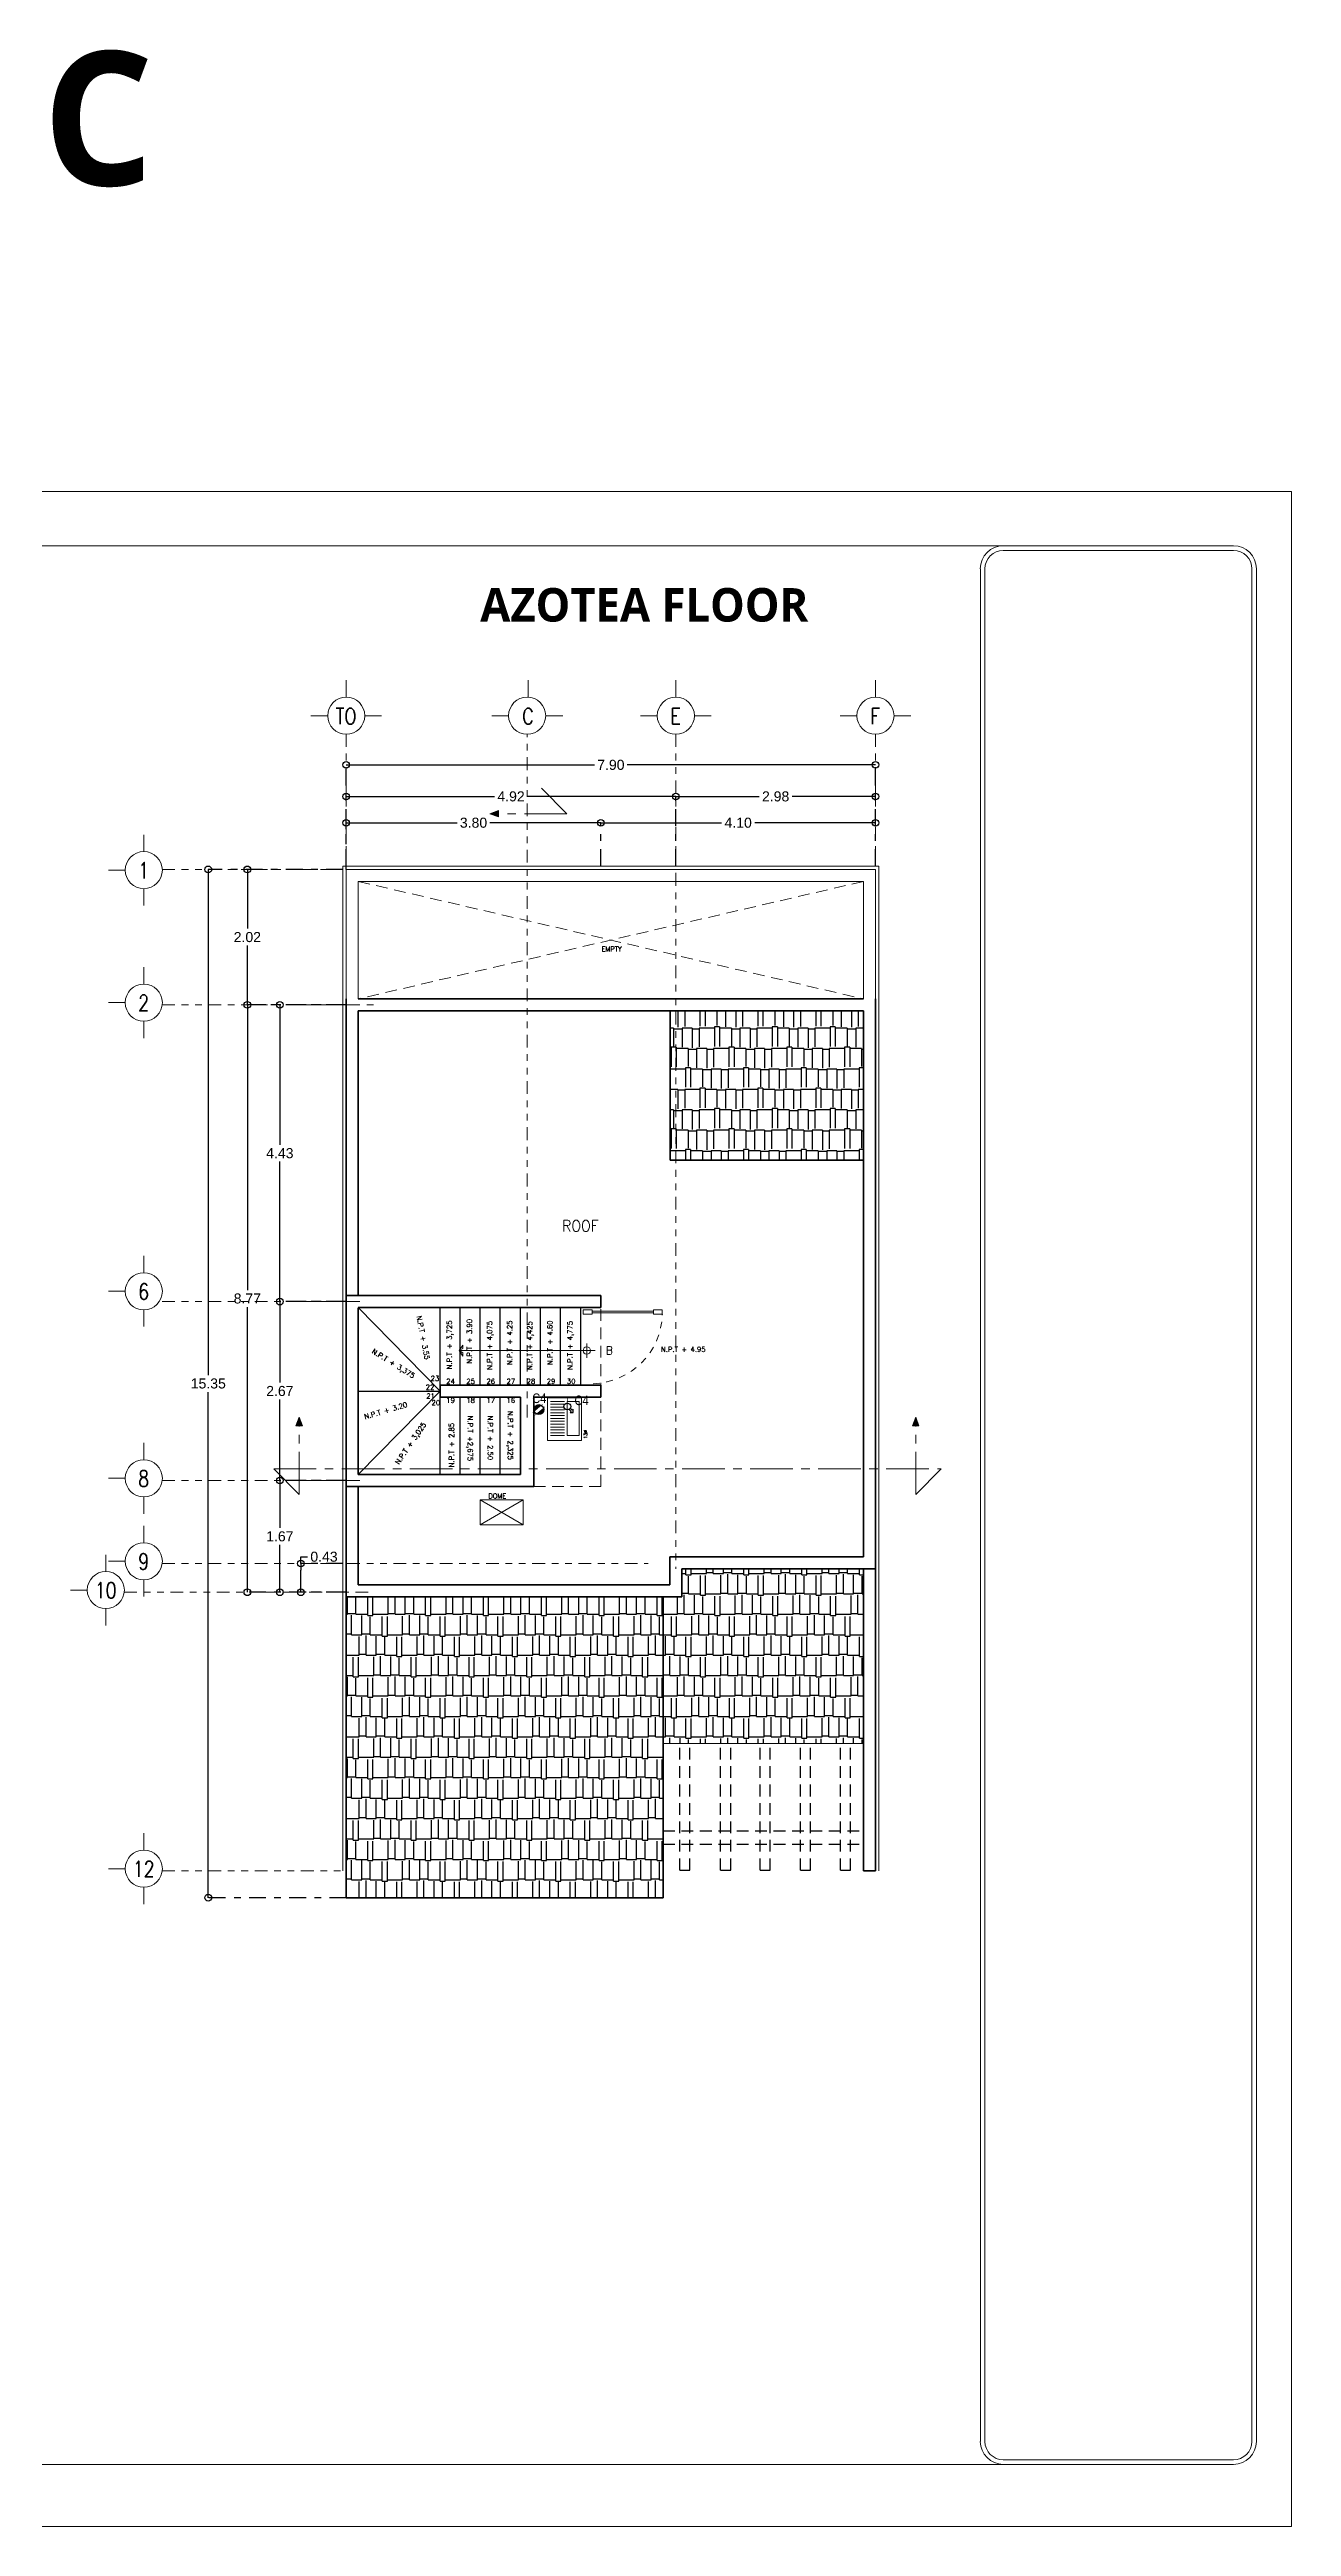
# Model space of a CAD drawing. Extents: x -111 to 1137, y -130 to 54.
# Drawn here: x 578.91 to 597.45, y -95.38 to -58.41 of the extents above; entities that cross this region are included whole.
import ezdxf
from ezdxf.enums import TextEntityAlignment as Align

# ---------------------------------------------------------------- set-up
doc = ezdxf.new("R2010")
doc.units = 0
for name, pattern in [('CENTRO', [50.8, 31.75, -6.35, 6.35, -6.35]), ('DASHDOT2', [0.5, 0.25, -0.125, 0, -0.125]), ('DASHED2', [0.375, 0.25, -0.125]), ('DIVIDE2', [15.875, 6.35, -3.175, 0, -3.175, 0, -3.175]), ('HIDDEN', [0.375, 0.25, -0.125])]:
    doc.linetypes.add(name, pattern=pattern)
doc.layers.get('0').update_dxf_attribs({"lineweight": 0})
for name, color, linetype, lineweight in [('EJES', 51, 'DIVIDE2', 0), ('ejes 1', 30, 'Continuous', 0), ('MUEBLES', 1, 'Continuous', 9), ('muro', 7, 'Continuous', 18), ('muros', 5, 'Continuous', 60), ('MUROS BAJOS', 42, 'Continuous', 18), ('Pluma2', 2, 'Continuous', 20), ('PROYECCION VOLADO', 32, 'Continuous', 13), ('PUERTAS', 1, 'Continuous', 9)]:
    doc.layers.add(name, color=color, linetype=linetype, lineweight=lineweight)
for name, color, linetype in [('Escaleras', 17, 'Continuous'), ('IL-PLAFOND', 10, 'Continuous'), ('In-TextHi', 7, 'Continuous'), ('PERGOLAS', 15, 'Continuous'), ('TEXTO', 164, 'Continuous')]:
    doc.layers.add(name, color=color, linetype=linetype)
doc.styles.add('80', font='ROMANS.shx', dxfattribs={"height": 0.15})
doc.styles.add('arial', font='arial.ttf')
doc.styles.add('COMPLEX', font='complex.shx', dxfattribs={"height": 0.25})
doc.dimstyles.new('COTAS ZAR', dxfattribs={"dimtxt": 0.15, "dimasz": 0.1, "dimexe": 0, "dimexo": 0, "dimgap": 0.05, "dimtad": 0, "dimtih": 1, "dimtoh": 1, "dimrnd": 0.005, "dimzin": 1, "dimdsep": 46, "dimtxsty": 'arial', "dimblk": 'ORIGIN', "dimcen": 0.2, "dimclrd": 34, "dimclre": 134, "dimclrt": 6, "dimazin": 0, "dimtfac": 1, "dimtmove": 0, "dimatfit": 3, "dimldrblk": 'ORIGIN', "dimfxl": 1, "dimarcsym": 0})

# ---------------------------------------------------------------- blocks, each defined once
blk = doc.blocks.new('_Origin')
at = {"color": 0, "linetype": 'ByBlock', "lineweight": -2}
blk.add_line((0, 0), (-1, 0), dxfattribs=at)
blk.add_circle((0, 0), 0.5, dxfattribs=at)
blk = doc.blocks.new('*D191')
at = {"color": 134, "linetype": 'DASHDOT2', "lineweight": -2, "transparency": 16777216}
for p, q in [((583.342, -70.595), (583.342, -69.085)), ((591.242, -70.595), (591.242, -69.085))]:
    blk.add_line(p, q, dxfattribs=at)
at = {"color": 34, "lineweight": -2, "transparency": 16777216}
for p, q in [((583.442, -69.085), (587.048, -69.085)), ((591.142, -69.085), (587.536, -69.085))]:
    blk.add_line(p, q, dxfattribs=at)
at = {"layer": 'Defpoints', "color": 0, "transparency": 16777216}
for p in [(591.242, -69.085), (583.342, -70.595), (591.242, -70.595)]:
    blk.add_point(p, dxfattribs=at)
at = {"color": 34, "lineweight": -2, "transparency": 16777216, "xscale": 0.1, "yscale": 0.1, "zscale": 0.1, "rotation": 180}
blk.add_blockref('_Origin', (583.342, -69.085), dxfattribs=at)
at = {"color": 34, "lineweight": -2, "transparency": 16777216, "xscale": 0.1, "yscale": 0.1, "zscale": 0.1}
blk.add_blockref('_Origin', (591.242, -69.085), dxfattribs=at)
at = {"color": 6, "transparency": 16777216, "insert": (587.292, -69.085), "char_height": 0.15, "attachment_point": 5, "style": 'arial'}
blk.add_mtext('7.90', dxfattribs=at)
blk = doc.blocks.new('*D169')
at = {"color": 134, "linetype": 'DASHDOT2', "lineweight": -2, "transparency": 16777216}
for p, q in [((583.342, -70.645), (583.342, -69.949)), ((587.142, -70.595), (587.142, -69.949))]:
    blk.add_line(p, q, dxfattribs=at)
at = {"color": 34, "lineweight": -2, "transparency": 16777216}
for p, q in [((583.442, -69.949), (584.997, -69.949)), ((587.042, -69.949), (585.486, -69.949))]:
    blk.add_line(p, q, dxfattribs=at)
at = {"layer": 'Defpoints', "color": 0, "transparency": 16777216}
for p in [(587.142, -69.949), (587.142, -70.595), (583.342, -70.645)]:
    blk.add_point(p, dxfattribs=at)
at = {"color": 34, "lineweight": -2, "transparency": 16777216, "xscale": 0.1, "yscale": 0.1, "zscale": 0.1, "rotation": 180}
blk.add_blockref('_Origin', (583.342, -69.949), dxfattribs=at)
at = {"color": 34, "lineweight": -2, "transparency": 16777216, "xscale": 0.1, "yscale": 0.1, "zscale": 0.1}
blk.add_blockref('_Origin', (587.142, -69.949), dxfattribs=at)
at = {"color": 6, "transparency": 16777216, "insert": (585.242, -69.949), "char_height": 0.15, "attachment_point": 5, "style": 'arial'}
blk.add_mtext('3.80', dxfattribs=at)
blk = doc.blocks.new('*D192')
at = {"color": 134, "linetype": 'DASHDOT2', "lineweight": -2, "transparency": 16777216}
for p, q in [((583.292, -70.645), (581.283, -70.645)), ((583.342, -85.995), (581.283, -85.995))]:
    blk.add_line(p, q, dxfattribs=at)
at = {"color": 34, "lineweight": -2, "transparency": 16777216}
for p, q in [((581.283, -70.745), (581.283, -78.194)), ((581.283, -85.895), (581.283, -78.447))]:
    blk.add_line(p, q, dxfattribs=at)
at = {"layer": 'Defpoints', "color": 0, "transparency": 16777216}
for p in [(583.292, -70.645), (581.283, -85.995), (583.342, -85.995)]:
    blk.add_point(p, dxfattribs=at)
at = {"color": 34, "lineweight": -2, "transparency": 16777216, "xscale": 0.1, "yscale": 0.1, "zscale": 0.1}
for p, rotation in [((581.283, -70.645), 90), ((581.283, -85.995), 270)]:
    blk.add_blockref('_Origin', p, dxfattribs=dict(at, rotation=rotation))
at = {"color": 6, "transparency": 16777216, "insert": (581.283, -78.32), "char_height": 0.15, "attachment_point": 5, "style": 'arial'}
blk.add_mtext('15.35', dxfattribs=at)
blk = doc.blocks.new('*D193')
at = {"color": 134, "linetype": 'DASHDOT2', "lineweight": -2, "transparency": 16777216}
for p, q in [((583.292, -70.645), (581.866, -70.645)), ((583.292, -72.667), (581.866, -72.667))]:
    blk.add_line(p, q, dxfattribs=at)
at = {"color": 34, "lineweight": -2, "transparency": 16777216}
for p, q in [((581.866, -70.745), (581.866, -71.529)), ((581.866, -72.567), (581.866, -71.783))]:
    blk.add_line(p, q, dxfattribs=at)
at = {"layer": 'Defpoints', "color": 0, "transparency": 16777216}
for p in [(583.292, -70.645), (581.866, -72.667), (583.292, -72.667)]:
    blk.add_point(p, dxfattribs=at)
at = {"color": 34, "lineweight": -2, "transparency": 16777216, "xscale": 0.1, "yscale": 0.1, "zscale": 0.1}
for p, rotation in [((581.866, -70.645), 90), ((581.866, -72.667), 270)]:
    blk.add_blockref('_Origin', p, dxfattribs=dict(at, rotation=rotation))
at = {"color": 6, "transparency": 16777216, "insert": (581.866, -71.656), "char_height": 0.15, "attachment_point": 5, "style": 'arial'}
blk.add_mtext('2.02', dxfattribs=at)
blk = doc.blocks.new('*D194')
at = {"color": 134, "linetype": 'DASHDOT2', "lineweight": -2, "transparency": 16777216}
for p, q in [((583.342, -72.667), (582.351, -72.667)), ((583.342, -77.097), (582.351, -77.097))]:
    blk.add_line(p, q, dxfattribs=at)
at = {"color": 34, "lineweight": -2, "transparency": 16777216}
for p, q in [((582.351, -72.767), (582.351, -74.755)), ((582.351, -76.997), (582.351, -75.008))]:
    blk.add_line(p, q, dxfattribs=at)
at = {"layer": 'Defpoints', "color": 0, "transparency": 16777216}
for p in [(583.342, -72.667), (582.351, -77.097), (583.342, -77.097)]:
    blk.add_point(p, dxfattribs=at)
at = {"color": 34, "lineweight": -2, "transparency": 16777216, "xscale": 0.1, "yscale": 0.1, "zscale": 0.1}
for p, rotation in [((582.351, -72.667), 90), ((582.351, -77.097), 270)]:
    blk.add_blockref('_Origin', p, dxfattribs=dict(at, rotation=rotation))
at = {"color": 6, "transparency": 16777216, "insert": (582.351, -74.882), "char_height": 0.15, "attachment_point": 5, "style": 'arial'}
blk.add_mtext('4.43', dxfattribs=at)
blk = doc.blocks.new('*D195')
at = {"color": 134, "linetype": 'DASHDOT2', "lineweight": -2, "transparency": 16777216}
for p, q in [((583.292, -77.097), (582.351, -77.097)), ((583.342, -79.768), (582.351, -79.768))]:
    blk.add_line(p, q, dxfattribs=at)
at = {"color": 34, "lineweight": -2, "transparency": 16777216}
for p, q in [((582.351, -77.197), (582.351, -78.306)), ((582.351, -79.668), (582.351, -78.559))]:
    blk.add_line(p, q, dxfattribs=at)
at = {"layer": 'Defpoints', "color": 0, "transparency": 16777216}
for p in [(582.351, -77.097), (583.292, -77.097), (583.342, -79.768)]:
    blk.add_point(p, dxfattribs=at)
at = {"color": 34, "lineweight": -2, "transparency": 16777216, "xscale": 0.1, "yscale": 0.1, "zscale": 0.1}
for p, rotation in [((582.351, -77.097), 90), ((582.351, -79.768), 270)]:
    blk.add_blockref('_Origin', p, dxfattribs=dict(at, rotation=rotation))
at = {"color": 6, "transparency": 16777216, "insert": (582.351, -78.432), "char_height": 0.15, "attachment_point": 5, "style": 'arial'}
blk.add_mtext('2.67', dxfattribs=at)
blk = doc.blocks.new('*D196')
at = {"color": 134, "linetype": 'DASHDOT2', "lineweight": -2, "transparency": 16777216}
for p, q in [((583.292, -79.768), (582.351, -79.768)), ((583.342, -81.436), (582.351, -81.436))]:
    blk.add_line(p, q, dxfattribs=at)
at = {"color": 34, "lineweight": -2, "transparency": 16777216}
for p, q in [((582.351, -79.868), (582.351, -80.476)), ((582.351, -81.336), (582.351, -80.729))]:
    blk.add_line(p, q, dxfattribs=at)
at = {"layer": 'Defpoints', "color": 0, "transparency": 16777216}
for p in [(582.351, -79.768), (583.292, -79.768), (583.342, -81.436)]:
    blk.add_point(p, dxfattribs=at)
at = {"color": 34, "lineweight": -2, "transparency": 16777216, "xscale": 0.1, "yscale": 0.1, "zscale": 0.1}
for p, rotation in [((582.351, -79.768), 90), ((582.351, -81.436), 270)]:
    blk.add_blockref('_Origin', p, dxfattribs=dict(at, rotation=rotation))
at = {"color": 6, "transparency": 16777216, "insert": (582.351, -80.602), "char_height": 0.15, "attachment_point": 5, "style": 'arial'}
blk.add_mtext('1.67', dxfattribs=at)
blk = doc.blocks.new('*D197')
at = {"color": 34, "lineweight": -2, "transparency": 16777216}
for p, q in [((582.665, -81.006), (582.665, -80.906)), ((582.665, -80.906), (582.765, -80.906)), ((582.665, -81.336), (582.665, -81.106))]:
    blk.add_line(p, q, dxfattribs=at)
at = {"color": 134, "linetype": 'DASHDOT2', "lineweight": -2, "transparency": 16777216}
for p, q in [((583.292, -81.006), (582.665, -81.006)), ((583.292, -81.436), (582.665, -81.436))]:
    blk.add_line(p, q, dxfattribs=at)
at = {"layer": 'Defpoints', "color": 0, "transparency": 16777216}
for p in [(582.665, -81.006), (583.292, -81.006), (583.292, -81.436)]:
    blk.add_point(p, dxfattribs=at)
at = {"color": 34, "lineweight": -2, "transparency": 16777216, "xscale": 0.1, "yscale": 0.1, "zscale": 0.1}
for p, rotation in [((582.665, -81.006), 90), ((582.665, -81.436), 270)]:
    blk.add_blockref('_Origin', p, dxfattribs=dict(at, rotation=rotation))
at = {"color": 6, "transparency": 16777216, "insert": (583.01, -80.906), "char_height": 0.15, "attachment_point": 5, "style": 'arial'}
blk.add_mtext('0.43', dxfattribs=at)
blk = doc.blocks.new('*D170')
at = {"color": 134, "linetype": 'DASHDOT2', "lineweight": -2, "transparency": 16777216}
for p, q in [((583.342, -72.667), (581.866, -72.667)), ((583.342, -81.436), (581.866, -81.436))]:
    blk.add_line(p, q, dxfattribs=at)
at = {"color": 34, "lineweight": -2, "transparency": 16777216}
for p, q in [((581.866, -72.767), (581.866, -76.925)), ((581.866, -81.336), (581.866, -77.178))]:
    blk.add_line(p, q, dxfattribs=at)
at = {"layer": 'Defpoints', "color": 0, "transparency": 16777216}
for p in [(581.866, -72.667), (583.342, -72.667), (583.342, -81.436)]:
    blk.add_point(p, dxfattribs=at)
at = {"color": 34, "lineweight": -2, "transparency": 16777216, "xscale": 0.1, "yscale": 0.1, "zscale": 0.1}
for p, rotation in [((581.866, -72.667), 90), ((581.866, -81.436), 270)]:
    blk.add_blockref('_Origin', p, dxfattribs=dict(at, rotation=rotation))
at = {"color": 6, "transparency": 16777216, "insert": (581.866, -77.051), "char_height": 0.15, "attachment_point": 5, "style": 'arial'}
blk.add_mtext('8.77', dxfattribs=at)
blk = doc.blocks.new('*D171')
at = {"color": 134, "linetype": 'DASHDOT2', "lineweight": -2, "transparency": 16777216}
for p, q in [((587.142, -70.595), (587.142, -69.949)), ((591.242, -70.595), (591.242, -69.949))]:
    blk.add_line(p, q, dxfattribs=at)
at = {"color": 34, "lineweight": -2, "transparency": 16777216}
for p, q in [((587.242, -69.949), (588.944, -69.949)), ((591.142, -69.949), (589.439, -69.949))]:
    blk.add_line(p, q, dxfattribs=at)
at = {"layer": 'Defpoints', "color": 0, "transparency": 16777216}
for p in [(587.142, -69.949), (587.142, -70.595), (591.242, -70.595)]:
    blk.add_point(p, dxfattribs=at)
at = {"color": 34, "lineweight": -2, "transparency": 16777216, "xscale": 0.1, "yscale": 0.1, "zscale": 0.1, "rotation": 180}
blk.add_blockref('_Origin', (587.142, -69.949), dxfattribs=at)
at = {"color": 34, "lineweight": -2, "transparency": 16777216, "xscale": 0.1, "yscale": 0.1, "zscale": 0.1}
blk.add_blockref('_Origin', (591.242, -69.949), dxfattribs=at)
at = {"color": 6, "transparency": 16777216, "insert": (589.192, -69.949), "char_height": 0.15, "attachment_point": 5, "style": 'arial'}
blk.add_mtext('4.10', dxfattribs=at)
blk = doc.blocks.new('*D198')
at = {"color": 134, "linetype": 'DASHDOT2', "lineweight": -2, "transparency": 16777216}
for p, q in [((583.342, -70.595), (583.342, -69.556)), ((588.262, -70.595), (588.262, -69.556))]:
    blk.add_line(p, q, dxfattribs=at)
at = {"color": 34, "lineweight": -2, "transparency": 16777216}
for p, q in [((583.442, -69.556), (585.555, -69.556)), ((588.162, -69.556), (586.049, -69.556))]:
    blk.add_line(p, q, dxfattribs=at)
at = {"layer": 'Defpoints', "color": 0, "transparency": 16777216}
for p in [(588.262, -69.556), (583.342, -70.595), (588.262, -70.595)]:
    blk.add_point(p, dxfattribs=at)
at = {"color": 34, "lineweight": -2, "transparency": 16777216, "xscale": 0.1, "yscale": 0.1, "zscale": 0.1, "rotation": 180}
blk.add_blockref('_Origin', (583.342, -69.556), dxfattribs=at)
at = {"color": 34, "lineweight": -2, "transparency": 16777216, "xscale": 0.1, "yscale": 0.1, "zscale": 0.1}
blk.add_blockref('_Origin', (588.262, -69.556), dxfattribs=at)
at = {"color": 6, "transparency": 16777216, "insert": (585.802, -69.556), "char_height": 0.15, "attachment_point": 5, "style": 'arial'}
blk.add_mtext('4.92', dxfattribs=at)
blk = doc.blocks.new('*D172')
at = {"color": 134, "linetype": 'DASHDOT2', "lineweight": -2, "transparency": 16777216}
for p, q in [((588.262, -70.595), (588.262, -69.556)), ((591.242, -70.595), (591.242, -69.556))]:
    blk.add_line(p, q, dxfattribs=at)
at = {"color": 34, "lineweight": -2, "transparency": 16777216}
for p, q in [((588.362, -69.556), (589.505, -69.556)), ((591.142, -69.556), (589.998, -69.556))]:
    blk.add_line(p, q, dxfattribs=at)
at = {"layer": 'Defpoints', "color": 0, "transparency": 16777216}
for p in [(591.242, -69.556), (588.262, -70.595), (591.242, -70.595)]:
    blk.add_point(p, dxfattribs=at)
at = {"color": 34, "lineweight": -2, "transparency": 16777216, "xscale": 0.1, "yscale": 0.1, "zscale": 0.1, "rotation": 180}
blk.add_blockref('_Origin', (588.262, -69.556), dxfattribs=at)
at = {"color": 34, "lineweight": -2, "transparency": 16777216, "xscale": 0.1, "yscale": 0.1, "zscale": 0.1}
blk.add_blockref('_Origin', (591.242, -69.556), dxfattribs=at)
at = {"color": 6, "transparency": 16777216, "insert": (589.752, -69.556), "char_height": 0.15, "attachment_point": 5, "style": 'arial'}
blk.add_mtext('2.98', dxfattribs=at)
blk = doc.blocks.new('cuuad')
at = {"layer": 'Pluma2', "color": 5}
for p, q in [((709.104, -170.105), (621.853, -170.105)), ((621.853, -226.774), (621.853, -170.105)), ((709.104, -170.105), (702.308, -170.105)), ((709.104, -170.241), (702.308, -170.241)), ((701.629, -170.785), (701.629, -226.094)), ((701.764, -170.785), (701.764, -226.094)), ((709.648, -226.094), (709.648, -170.785)), ((709.784, -226.094), (709.784, -170.785)), ((621.853, -226.774), (709.104, -226.774)), ((702.308, -226.638), (709.104, -226.638)), ((702.308, -226.774), (709.104, -226.774))]:
    blk.add_line(p, q, dxfattribs=at)
for centre, radius, start, end in [((702.308, -170.785), 0.68, 90, 180), ((702.308, -170.785), 0.544, 90, 180), ((709.104, -170.785), 0.68, 360, 90), ((709.104, -170.785), 0.544, 360, 90), ((702.308, -226.094), 0.68, 180, 270), ((702.308, -226.094), 0.544, 180, 270), ((709.104, -226.094), 0.68, 270, 0), ((709.104, -226.094), 0.544, 270, 0)]:
    blk.add_arc(centre, radius, start, end, dxfattribs=at)
blk = doc.blocks.new('C01')
h = blk.add_hatch(color=256)
h.paths.add_polyline_path([(-0.87, 0, 0.09623), (-0.81, -0.33), (0.46, 0.74, 0.586191)])
h.paths.add_polyline_path([(0.87, 0, 0.086491), (0.82, 0.29), (-0.43, -0.76, 0.573287)])
at = {"const_width": 0.0707}
for points in [[(-1.1, -0.57), (0.74, 0.98)], [(-0.75, -1.03), (1.09, 0.52)]]:
    blk.add_lwpolyline(points, dxfattribs=at)
blk.add_circle((0, 0), 0.871)
blk = doc.blocks.new('PQ-06')
for p, q in [((-0.084, 0.473), (-0.183, 0.473)), ((-0.183, 0.473), (-0.183, 0.374)), ((-0.183, 0.374), (-0.15, 0.407)), ((-0.15, 0.407), (-0.088, 0.345)), ((-0.117, 0.44), (-0.084, 0.473)), ((-0.055, 0.378), (-0.117, 0.44))]:
    blk.add_line(p, q)
blk.add_circle((0, 0.289), 0.104)
for points in [[(0.093, 0), (-0.093, 0), (0.093, 0.035), (-0.093, 0.035)], [(0.012, 0.035), (-0.012, 0.035), (0.012, 0.185), (-0.012, 0.185)]]:
    blk.add_solid(points)

msp = doc.modelspace()

# ---------------------------------------------------------------- hatches: boundary and pattern name
h = msp.add_hatch(color=253)
h.set_gradient(color1=(0, 0, 255), one_color=1, tint=1, name='SPHERICAL')
h.paths.add_polyline_path([(585.615, -69.861), (585.615, -69.814), (585.615, -69.766), (585.485, -69.814)])
h = msp.add_hatch(color=253)
h.set_gradient(color1=(0, 0, 255), one_color=1, tint=1, name='SPHERICAL')
h.paths.add_polyline_path([(582.592, -78.953), (582.64, -78.953), (582.687, -78.953), (582.64, -78.823)])
h = msp.add_hatch(color=253)
h.set_gradient(color1=(0, 0, 255), one_color=1, tint=1, name='SPHERICAL')
h.paths.add_polyline_path([(591.796, -78.953), (591.843, -78.953), (591.891, -78.953), (591.843, -78.823)])
at = {"layer": 'PERGOLAS'}
h = msp.add_hatch(dxfattribs=at)
h.set_pattern_fill('AR-RSHKE', color=253, scale=0.001, angle=180, style=0)
h.set_pattern_definition([(180, (23.92934, -108.67715), (-0.6477, -0.3048), [0.1524, -0.127, 0.1778, -0.0762, 0.2286, -0.1016]), (180, (23.77694, -108.68985), (-0.6477, -0.3048), [0.127, -0.4826, 0.1016, -0.1524]), (180, (23.47214, -108.6581), (-0.6477, -0.3048), [0.0762, -0.7874]), (270, (23.92934, -108.67715), (0.2159, -0.3048), [0.2921, -0.9271]), (270, (23.77694, -108.67715), (0.2159, -0.3048), [0.28575, -0.93345]), (270, (23.64994, -108.67715), (0.2159, -0.3048), [0.2667, -0.9525]), (270, (23.47214, -108.6581), (0.2159, -0.3048), [0.2921, -0.9271]), (270, (23.39594, -108.6581), (0.2159, -0.3048), [0.2921, -0.9271]), (270, (23.16734, -108.67715), (0.2159, -0.3048), [0.2794, -0.9398])])
h.paths.add_polyline_path([(588.177, -72.757), (588.177, -74.985), (591.062, -74.985), (591.062, -72.757)])
h = msp.add_hatch(dxfattribs=at)
h.set_pattern_fill('AR-RSHKE', color=253, scale=0.001, style=0)
h.set_pattern_definition([(0, (590.33083, 131.2898), (0.6477, 0.3048), [0.1524, -0.127, 0.1778, -0.0762, 0.2286, -0.1016]), (0, (590.48323, 131.3025), (0.6477, 0.3048), [0.127, -0.4826, 0.1016, -0.1524]), (0, (590.78803, 131.27074), (0.6477, 0.3048), [0.0762, -0.7874]), (90, (590.33083, 131.28979), (-0.2159, 0.3048), [0.2921, -0.9271]), (90, (590.48323, 131.28979), (-0.2159, 0.3048), [0.28575, -0.93345]), (90, (590.61023, 131.28979), (-0.2159, 0.3048), [0.2667, -0.9525]), (90, (590.78803, 131.27074), (-0.2159, 0.3048), [0.2921, -0.9271]), (90, (590.86423, 131.27074), (-0.2159, 0.3048), [0.2921, -0.9271]), (90, (591.09283, 131.28979), (-0.2159, 0.3048), [0.2794, -0.9398])])
h.paths.add_polyline_path([(586.257, -81.503), (583.342, -81.503), (583.342, -85.995), (586.257, -85.995)])
h.paths.add_polyline_path([(588.072, -81.503), (586.257, -81.503), (586.257, -85.995), (588.072, -85.995)])
h.paths.add_polyline_path([(588.072, -83.695), (591.062, -83.695), (591.062, -81.085), (588.352, -81.085), (588.352, -81.503), (588.072, -81.503)])

# ---------------------------------------------------------------- linework, layer by layer
at = {"color": 253}
for p, q in [((551.889, -65.006), (597.451, -65.006)), ((585.615, -69.766), (585.485, -69.814)), ((585.615, -69.861), (585.485, -69.814)), ((585.615, -69.766), (585.615, -69.814)), ((585.615, -69.814), (585.615, -69.861)), ((582.592, -78.953), (582.64, -78.823)), ((582.64, -78.953), (582.592, -78.953)), ((582.687, -78.953), (582.64, -78.823)), ((582.687, -78.953), (582.64, -78.953)), ((591.796, -78.953), (591.843, -78.823)), ((591.843, -78.953), (591.796, -78.953)), ((591.891, -78.953), (591.843, -78.823)), ((591.891, -78.953), (591.843, -78.953)), ((585.983, -80.054), (585.34, -80.428)), ((585.34, -80.054), (585.983, -80.428))]:
    msp.add_line(p, q, dxfattribs=at)
at = {"color": 253, "linetype": 'CENTRO', "ltscale": 0.02}
for p, q in [((586.257, -69.435), (586.637, -69.814)), ((586.637, -69.814), (585.615, -69.814)), ((582.64, -79.975), (582.64, -78.953)), ((591.843, -79.975), (591.843, -78.953)), ((582.26, -79.595), (582.64, -79.975)), ((582.26, -79.595), (592.223, -79.595)), ((592.223, -79.595), (591.843, -79.975))]:
    msp.add_line(p, q, dxfattribs=at)
at = {"color": 253}
for points in [[(551.889, -65.006), (597.451, -65.006), (597.451, -95.381), (551.889, -95.381)], [(551.889, -65.006), (597.451, -65.006), (597.451, -95.381), (551.889, -95.381)], [(585.983, -80.054), (585.34, -80.054), (585.34, -80.428), (585.983, -80.428)]]:
    msp.add_lwpolyline(points, close=True, dxfattribs=at)
at = {"layer": 'EJES', "color": 253, "ltscale": 0.03}
for p, q in [((583.342, -68.627), (583.342, -70.79)), ((586.042, -78.829), (586.042, -68.627)), ((588.262, -68.627), (588.262, -81.085)), ((591.242, -68.627), (591.242, -71.316)), ((580.595, -70.645), (583.683, -70.645)), ((580.595, -72.667), (583.798, -72.667)), ((580.595, -77.097), (583.599, -77.097)), ((580.595, -79.768), (583.592, -79.768)), ((580.595, -81.006), (587.847, -81.006)), ((580.028, -81.436), (583.683, -81.436)), ((580.595, -85.595), (583.292, -85.595))]:
    msp.add_line(p, q, dxfattribs=at)
at = {"layer": 'ejes 1', "color": 253}
for p, q in [((583.342, -68.074), (583.342, -67.822)), ((586.057, -68.074), (586.057, -67.822)), ((588.262, -68.074), (588.262, -67.822)), ((591.242, -68.074), (591.242, -67.822)), ((583.065, -68.351), (582.813, -68.351)), ((583.618, -68.351), (583.87, -68.351)), ((585.765, -68.351), (585.513, -68.351)), ((586.321, -68.351), (586.573, -68.351)), ((587.985, -68.351), (587.733, -68.351)), ((588.79, -68.351), (588.538, -68.351)), ((590.965, -68.351), (590.713, -68.351)), ((591.77, -68.351), (591.518, -68.351)), ((580.32, -70.379), (580.32, -70.127)), ((580.043, -70.656), (579.792, -70.656)), ((580.32, -71.184), (580.32, -70.932)), ((580.32, -72.357), (580.32, -72.105)), ((580.043, -72.634), (579.792, -72.634)), ((580.32, -72.91), (580.32, -73.162)), ((580.32, -76.667), (580.32, -76.415)), ((580.043, -76.943), (579.792, -76.943)), ((580.32, -77.47), (580.32, -77.219)), ((580.32, -79.458), (580.32, -79.207)), ((580.043, -79.735), (579.792, -79.735)), ((580.32, -80.263), (580.32, -80.012)), ((580.32, -80.696), (580.32, -80.444)), ((579.753, -81.126), (579.753, -80.875)), ((580.043, -80.973), (579.792, -80.973)), ((580.32, -81.501), (580.32, -81.249)), ((579.476, -81.403), (579.225, -81.403)), ((579.753, -81.931), (579.753, -81.68)), ((580.32, -85.286), (580.32, -85.034)), ((580.043, -85.562), (579.792, -85.562)), ((580.32, -86.091), (580.32, -85.839))]:
    msp.add_line(p, q, dxfattribs=at)
for centre in [(583.342, -68.351), (586.042, -68.351), (588.262, -68.351), (591.242, -68.351), (580.32, -70.656), (580.32, -72.634), (580.32, -76.943), (580.32, -79.735), (580.32, -80.973), (579.753, -81.403), (580.32, -85.562)]:
    msp.add_circle(centre, 0.277, dxfattribs=at)
at = {"layer": 'Escaleras', "color": 253}
for p, q in [((583.522, -77.187), (584.742, -78.432)), ((584.742, -78.357), (584.742, -77.187)), ((585.042, -78.342), (585.042, -77.187)), ((585.342, -78.342), (585.342, -77.187)), ((585.642, -78.342), (585.642, -77.187)), ((585.942, -78.342), (585.942, -77.187)), ((586.242, -78.342), (586.242, -77.187)), ((586.542, -78.342), (586.542, -77.187)), ((586.842, -78.342), (586.842, -77.187)), ((583.522, -79.677), (584.742, -78.432)), ((583.522, -78.434), (584.739, -78.433)), ((584.742, -79.677), (584.742, -78.522)), ((585.042, -79.677), (585.042, -78.522)), ((585.342, -79.677), (585.342, -78.522)), ((585.642, -79.677), (585.642, -78.522))]:
    msp.add_line(p, q, dxfattribs=at)
at = {"layer": 'MUEBLES', "color": 253}
for p, q in [((586.346, -78.534), (586.346, -79.171)), ((586.856, -78.534), (586.346, -78.534)), ((586.599, -78.587), (586.389, -78.587)), ((586.599, -78.629), (586.389, -78.629)), ((586.599, -78.672), (586.389, -78.672)), ((586.599, -78.714), (586.389, -78.714)), ((586.856, -79.171), (586.856, -78.534)), ((586.599, -78.757), (586.389, -78.757)), ((586.599, -78.799), (586.389, -78.799)), ((586.599, -78.842), (586.389, -78.842)), ((586.599, -78.884), (586.389, -78.884)), ((586.599, -78.927), (586.389, -78.927)), ((586.599, -78.969), (586.389, -78.969)), ((586.599, -79.012), (586.389, -79.012)), ((586.599, -79.054), (586.389, -79.054)), ((586.599, -79.097), (586.389, -79.097)), ((586.346, -79.171), (586.856, -79.171))]:
    msp.add_line(p, q, dxfattribs=at)
msp.add_lwpolyline([(586.821, -79.097), (586.641, -79.097), (586.641, -78.587), (586.821, -78.587)], close=True, dxfattribs=at)
at = {"layer": 'muros', "color": 253, "lineweight": 0}
for p, q in [((583.292, -70.595), (583.292, -85.595)), ((583.292, -70.595), (591.292, -70.595)), ((591.292, -85.595), (591.292, -70.595)), ((591.292, -70.595), (591.292, -85.595))]:
    msp.add_line(p, q, dxfattribs=at)
at = {"layer": 'muros', "color": 253, "lineweight": 15}
for p, q in [((583.342, -70.645), (591.242, -70.645)), ((583.342, -72.577), (583.342, -70.645)), ((583.522, -70.825), (583.522, -72.577)), ((583.522, -70.825), (591.062, -70.825)), ((591.062, -72.577), (591.062, -70.825)), ((591.242, -72.577), (591.242, -70.645))]:
    msp.add_line(p, q, dxfattribs=at)
at = {"layer": 'muros', "color": 253}
for p, q in [((583.342, -72.577), (583.342, -85.995)), ((583.522, -72.577), (591.062, -72.577)), ((583.522, -72.757), (583.522, -77.007)), ((583.522, -72.757), (591.062, -72.757)), ((588.177, -72.759), (588.177, -74.987)), ((591.062, -75.605), (591.062, -72.757)), ((591.062, -72.757), (591.062, -80.905)), ((591.242, -85.595), (591.242, -72.577)), ((588.177, -74.987), (591.062, -74.987)), ((587.142, -77.007), (583.342, -77.007)), ((583.342, -77.145), (583.342, -80.665)), ((587.142, -77.187), (583.522, -77.187)), ((583.522, -77.188), (583.522, -79.678)), ((587.142, -77.187), (587.142, -77.007)), ((587.142, -78.342), (584.742, -78.342)), ((584.742, -78.342), (584.742, -78.522)), ((587.142, -78.342), (587.142, -78.522)), ((585.942, -78.522), (584.742, -78.522)), ((585.942, -79.677), (585.942, -78.522)), ((587.142, -78.522), (586.142, -78.522)), ((586.142, -79.858), (586.142, -78.522)), ((586.142, -79.858), (583.342, -79.858)), ((585.942, -79.677), (583.522, -79.677)), ((583.522, -79.858), (583.522, -81.323)), ((586.142, -79.858), (583.522, -79.858)), ((588.172, -80.905), (591.062, -80.905)), ((588.172, -80.905), (588.172, -81.323)), ((588.172, -81.323), (583.522, -81.323)), ((588.352, -81.085), (588.352, -81.503)), ((588.352, -81.085), (591.242, -81.085)), ((591.062, -81.085), (591.062, -85.595)), ((588.352, -81.503), (583.342, -81.503)), ((588.072, -85.995), (588.072, -81.503)), ((591.062, -85.595), (591.242, -85.595)), ((583.342, -85.995), (588.072, -85.995))]:
    msp.add_line(p, q, dxfattribs=at)
at = {"layer": 'MUROS BAJOS', "color": 253}
for p, q in [((591.292, -70.595), (591.292, -71.807)), ((585.027, -77.828), (585.085, -77.748)), ((585.085, -77.796), (585.027, -77.828)), ((587.06, -77.828), (585.027, -77.828)), ((585.027, -77.828), (585.085, -77.909)), ((585.085, -77.86), (585.027, -77.828)), ((585.085, -77.748), (585.085, -77.796)), ((585.085, -77.909), (585.085, -77.86)), ((586.932, -77.724), (586.932, -77.935)), ((591.062, -83.695), (588.072, -83.695))]:
    msp.add_line(p, q, dxfattribs=at)
msp.add_circle((586.932, -77.828), 0.055, dxfattribs=at)
at = {"layer": 'PERGOLAS', "color": 253, "linetype": 'DASHED2', "ltscale": 0.7}
for p, q in [((588.321, -85.583), (588.321, -83.695)), ((588.471, -85.583), (588.471, -83.695)), ((588.931, -85.583), (588.931, -83.695)), ((589.081, -85.583), (589.081, -83.695)), ((589.521, -85.583), (589.521, -83.695)), ((589.671, -85.583), (589.671, -83.695)), ((590.121, -85.583), (590.121, -83.695)), ((590.271, -85.583), (590.271, -83.695)), ((590.721, -85.583), (590.721, -83.695)), ((590.871, -85.583), (590.871, -83.695)), ((588.072, -84.998), (591.062, -84.998)), ((588.072, -85.198), (591.062, -85.198)), ((588.321, -85.583), (588.471, -85.583)), ((588.931, -85.583), (589.081, -85.583)), ((589.521, -85.583), (589.671, -85.583)), ((590.121, -85.583), (590.271, -85.583)), ((590.721, -85.583), (590.871, -85.583))]:
    msp.add_line(p, q, dxfattribs=at)
at = {"layer": 'PROYECCION VOLADO', "color": 253, "linetype": 'DASHED2', "ltscale": 0.7}
for p, q in [((583.522, -70.825), (591.062, -72.577)), ((591.062, -70.825), (583.522, -72.577)), ((587.142, -79.858), (587.142, -77.187)), ((587.142, -79.858), (586.142, -79.858))]:
    msp.add_line(p, q, dxfattribs=at)
at = {"layer": 'PUERTAS', "color": 253, "ltscale": 0.5}
for p, q in [((587.012, -77.238), (587.929, -77.238)), ((587.929, -77.264), (587.012, -77.264))]:
    msp.add_line(p, q, dxfattribs=at)
for points in [[(586.881, -77.219), (586.881, -77.284), (587.012, -77.284), (587.012, -77.219)], [(588.06, -77.219), (588.06, -77.284), (587.929, -77.284), (587.929, -77.219)]]:
    msp.add_lwpolyline(points, close=True, dxfattribs=at)
at = {"layer": 'PUERTAS', "color": 253, "linetype": 'DASHED2', "ltscale": 0.3}
msp.add_arc((586.995, -77.257, 202.824), 1.066, 271.7926, 358.5349, dxfattribs=at)

# ---------------------------------------------------------------- block references
at = {"layer": 'IL-PLAFOND', "linetype": 'HIDDEN'}
for name, p, xscale, yscale, zscale, rotation in [('C01', (586.217, -78.709), 0.08475229858677166, 0.08475229858677166, 0.08475229858677166, 359.9985245195602), ('PQ-06', (586.642, -78.522), 0.485429000759284, 0.485429000759284, 0.485429000759284, 179.9783873447505)]:
    msp.add_blockref(name, p, dxfattribs=dict(at, xscale=xscale, yscale=yscale, zscale=zscale, rotation=rotation))
at = {"layer": 'muro', "color": 253, "xscale": 0.5054143374475188, "yscale": 0.5054143374475188, "zscale": 0.5054143374475188}
msp.add_blockref('cuuad', (238.194, 20.16), dxfattribs=at)

# ---------------------------------------------------------------- texts
at = {"layer": 'ejes 1', "color": 253, "linetype": 'Continuous', "lineweight": 20, "style": 'COMPLEX', "width": 0.8}
for s, height, p in [('TO', 0.2377, (583.339, -68.359)), ('C', 0.238, (586.054, -68.359)), ('E', 0.238, (588.259, -68.359)), ('F', 0.238, (591.239, -68.359)), ('1', 0.238, (580.318, -70.66)), ('2', 0.238, (580.318, -72.638)), ('6', 0.238, (580.318, -76.948)), ('8', 0.238, (580.318, -79.739)), ('9', 0.238, (580.318, -80.977)), ('10', 0.2377, (579.751, -81.407)), ('12', 0.2377, (580.318, -85.567))]:
    msp.add_text(s, height=height, dxfattribs=at).set_placement(p, align=Align.MIDDLE)
at = {"layer": 'In-TextHi', "color": 7, "style": '80'}
msp.add_text('13%%C', height=0.05, rotation=90, dxfattribs=at).set_placement((586.939, -79.143))
at = {"layer": 'TEXTO', "color": 253, "linetype": 'Continuous', "lineweight": 20, "ltscale": 0.3, "style": 'COMPLEX'}
for s, height, p in [('EMPTY', 0.0721, (587.153, -71.869)), ('B', 0.12, (587.216, -77.885)), ('N.P.T + 4.95', 0.07498, (588.041, -77.847)), ('22', 0.075, (584.529, -78.412)), ('23', 0.075, (584.602, -78.281)), ('24', 0.075, (584.835, -78.324)), ('25', 0.075, (585.135, -78.324)), ('26', 0.075, (585.435, -78.324)), ('27', 0.075, (585.735, -78.324)), ('28', 0.075, (586.035, -78.324)), ('29', 0.075, (586.335, -78.324)), ('30', 0.075, (586.635, -78.324)), ('21', 0.075, (584.537, -78.543)), ('20', 0.075, (584.615, -78.644)), ('19', 0.075, (584.835, -78.609)), ('18', 0.075, (585.135, -78.609)), ('17', 0.075, (585.435, -78.609)), ('16', 0.075, (585.735, -78.609)), (' DOME', 0.0721, (585.416, -80.034))]:
    msp.add_text(s, height=height, dxfattribs=at).set_placement(p)
at = {"layer": 'TEXTO', "color": 253, "linetype": 'Continuous', "lineweight": 20, "ltscale": 0.3, "style": 'COMPLEX', "width": 0.9}
msp.add_text('ROOF', height=0.17, rotation=360, dxfattribs=at).set_placement((586.565, -76.052))
at = {"layer": 'TEXTO', "color": 253, "linetype": 'Continuous', "lineweight": 20, "ltscale": 0.3, "style": 'COMPLEX'}
for s, rotation, p in [('N.P.T + 3.55', 280.8671, (584.391, -77.315)), ('N.P.T + 3,725', 90, (584.919, -78.108)), ('N.P.T + 3.90', 90, (585.219, -78.022)), ('N.P.T + 4,075', 90, (585.519, -78.116)), ('N.P.T + 4.25', 90, (585.819, -78.044)), ('N.P.T + 4,425', 90, (586.119, -78.119)), ('N.P.T + 4.60', 90, (586.419, -78.044)), ('N.P.T + 4,775', 90, (586.719, -78.116)), ('N.P.T + 3,375', 328.1212, (583.717, -77.86)), ('N.P.T + 3.20', 16.5265, (583.623, -78.855)), ('N.P.T + 2,325', 270, (585.756, -78.73)), ('N.P.T + 3,025', 55.6883, (584.128, -79.536)), ('N.P.T + 2.85', 90.0312, (584.951, -79.572)), ('N.P.T +2,675', 270, (585.156, -78.801)), ('N.P.T + 2.50', 270, (585.456, -78.798))]:
    msp.add_text(s, height=0.07498, rotation=rotation, dxfattribs=at).set_placement(p)
at = {"layer": 'TEXTO', "color": 2, "insert": (568.519, -58.434), "char_height": 2, "width": 38.25804, "attachment_point": 1}
msp.add_mtext('{\\fSegoe UI Semibold|b0|i0|c0|p34;ELECTRIC}', dxfattribs=at)
at = {"layer": 'TEXTO', "color": 253, "insert": (585.342, -66.446), "char_height": 0.5, "width": 5.68977, "attachment_point": 1}
msp.add_mtext('{\\fSegoe UI Semibold|b0|i0|c0|p34;AZOTEA FLOOR}', dxfattribs=at)
at = {"layer": 'TEXTO', "color": 132, "char_height": 0.14327, "width": 1.09587, "attachment_point": 1}
for insert in [(586.119, -78.468), (586.75, -78.499)]:
    msp.add_mtext('{\\fUnivers Condensed|b0|i0|c0|p34;\\C74;C4}', dxfattribs=dict(at, insert=insert))

# ---------------------------------------------------------------- dimensions: what is measured, and where the dimension line sits
at = {"color": 253}
for base, p1, p2, picture, middle in [((591.242, -69.085), (583.342, -70.595), (591.242, -70.595), '*D191', (587.292, -69.085)), ((588.262, -69.556), (583.342, -70.595), (588.262, -70.595), '*D198', (585.802, -69.556)), ((591.242, -69.556), (588.262, -70.595), (591.242, -70.595), '*D172', (589.752, -69.556)), ((587.142, -69.949), (591.242, -70.595), (587.142, -70.595), '*D171', (589.192, -69.949))]:
    dim = msp.add_linear_dim(base=base, p1=p1, p2=p2, dimstyle='COTAS ZAR', dxfattribs=at)
    dim.commit()
    dim.dimension.update_dxf_attribs({"geometry": picture, "text_midpoint": middle})
dim = msp.add_linear_dim(base=(587.142, -69.949), p1=(583.342, -70.645), p2=(587.142, -70.595), dimstyle='COTAS ZAR', dxfattribs=at)
dim.commit()
dim.dimension.update_dxf_attribs({"geometry": '*D169', "text_midpoint": (585.242, -69.949), "dimtype": 160})
for base, p1, p2, picture, middle in [((581.283, -85.995), (583.292, -70.645), (583.342, -85.995), '*D192', (581.283, -78.32)), ((581.866, -72.667), (583.292, -70.645), (583.292, -72.667), '*D193', (581.866, -71.656)), ((581.866, -72.667), (583.342, -81.436), (583.342, -72.667), '*D170', (581.866, -77.051)), ((582.351, -79.768), (583.342, -81.436), (583.292, -79.768), '*D196', (582.351, -80.602)), ((582.665, -81.006), (583.292, -81.436), (583.292, -81.006), '*D197', (583.01, -80.906))]:
    dim = msp.add_linear_dim(base=base, p1=p1, p2=p2, angle=90, dimstyle='COTAS ZAR', dxfattribs=at)
    dim.commit()
    dim.dimension.update_dxf_attribs({"geometry": picture, "text_midpoint": middle})
for p1, p2, picture, middle in [((583.342, -72.667), (583.342, -77.097), '*D194', (582.351, -74.882)), ((583.342, -79.768), (583.292, -77.097), '*D195', (582.351, -78.432))]:
    dim = msp.add_linear_dim(base=(582.351, -77.097), p1=p1, p2=p2, angle=90, dimstyle='COTAS ZAR', dxfattribs=at)
    dim.commit()
    dim.dimension.update_dxf_attribs({"geometry": picture, "text_midpoint": middle, "dimtype": 160})

doc.saveas('drawing.dxf')
